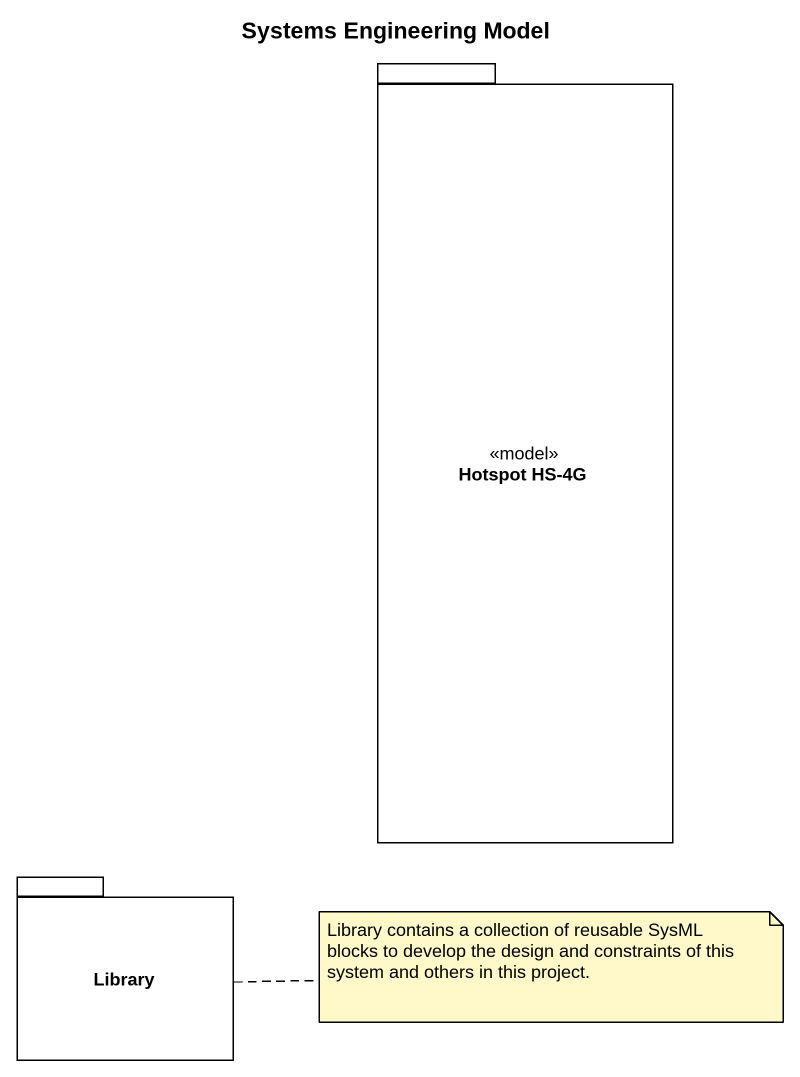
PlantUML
@startuml
title Systems Engineering Model
package "Hotspot HS-4G" as Hotspot_HS_4G <<model>> {
}
package Library {
}
note right of Library : Library contains a collection of reusable SysML blocks to develop the design and constraints of this system and others in this project.
@enduml
